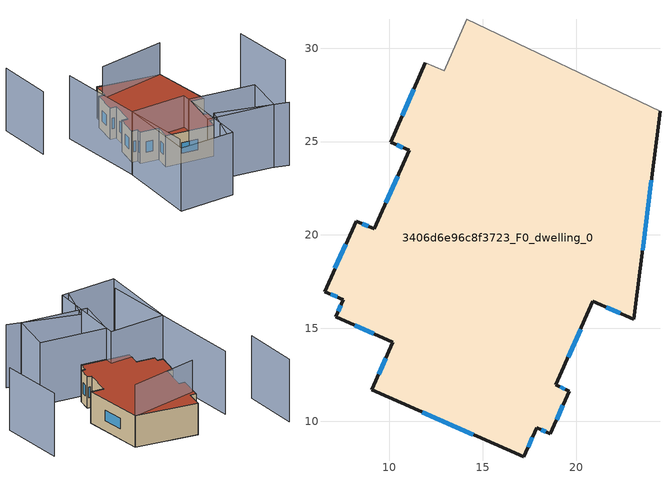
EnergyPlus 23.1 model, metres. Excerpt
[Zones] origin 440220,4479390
3406d6e96c8f3723_F0_dwelling_0
 floor ground (EU_floor_Construction): 18.63,9.33 19.63,11.62 18.92,11.96 20.89,16.43 23.11,15.47 24.5,26.62 14.15,31.56 12.94,28.78 11.92,29.21 10.06,24.97 11.05,24.52 9.19,20.32 8.21,20.74 6.52,16.96 7.52,16.53 7.12,15.61 10.18,14.24 9.04,11.68 17.2,8.1 17.9,9.67 z0
 wall outside (EU_wall_Construction): 24.5,26.62 23.11,15.47 20.89,16.43 18.92,11.96 19.63,11.62 18.63,9.33 17.9,9.67 17.2,8.1 9.04,11.68 10.18,14.24 7.12,15.61 7.52,16.53 6.52,16.96 8.21,20.74 9.19,20.32 11.05,24.52 10.06,24.97 11.92,29.21 z0:6
 wall adiabatic (EU_wall_Construction): 11.92,29.21 12.94,28.78 14.15,31.56 24.5,26.62 z0:6
 window (EU_Window_Construction): 7.19,16.67 6.85,16.81 / 7.08,18.21 7.65,19.48 / 8.53,20.6 8.86,20.46 / 9.81,21.71 10.44,23.13 / 10.72,24.67 10.39,24.83 / 10.68,26.38 11.3,27.81 / 24.04,22.93 23.57,19.17 / 22.37,15.79 21.63,16.11 / 20.24,14.95 19.58,13.44 / 19.16,11.85 19.4,11.73 / 19.3,10.86 18.96,10.09 / 18.39,9.44 18.14,9.56 / 17.66,9.15 17.43,8.62 / 14.49,9.29 11.75,10.5 / 9.42,12.53 9.81,13.39 / 9.17,14.69 8.13,15.15 / 7.25,15.91 7.39,16.22 z1.99:4.01
 roof outside (EU_roof_Construction): 24.5,26.62 23.11,15.47 20.89,16.43 18.92,11.96 19.63,11.62 18.63,9.33 17.9,9.67 17.2,8.1 9.04,11.68 10.18,14.24 7.12,15.61 7.52,16.53 6.52,16.96 8.21,20.74 9.19,20.32 11.05,24.52 10.06,24.97 11.92,29.21 12.94,28.78 14.15,31.56 z6
shading: 5.84,30.24 1.59,1.84 / 0.72,40.03 -1.28,29.97 / 8.32,-2.59 12.18,3.62 / 12.18,3.62 23.32,-3.31 / 34,6.98 35.74,18.5 / 24.5,26.63 11.83,28.18 / 13.36,11.39 9.3,-3.18 / 9.3,-3.18 -0.63,-0.41 / -0.63,-0.41 3.43,14.16 / 3.43,14.16 13.36,11.39 / 12.97,9.97 24.12,5.05 / 24.12,5.05 21.05,-1.9 / 21.05,-1.9 9.9,3.02 / 9.9,3.02 12.97,9.97 z0:12
[Building]
EU S2 Campaign: North Axis=0; Terrain=City; Solar Distribution=FullExterior
[Site:Location]
Madrid: Latitude=40.5; Longitude=-3.5; Time Zone=1; Elevation=609
[SizingPeriod:WeatherFileDays]
AnnualSizingPeriod: Begin Month=1; Begin Day of Month=1; End Month=12; End Day of Month=31; Day of Week for Start Day=Monday; Use Weather File Daylight Saving Period=No; Use Weather File Rain and Snow Indicators=No
[MATERIAL]
EU_InternalMass_Material: Roughness=MediumRough; Thickness=0.1; Conductivity=1; Density=1800; Specific Heat=900; Thermal Absorptance=0.9; Solar Absorptance=0.7; Visible Absorptance=0.7
[MATERIAL:NOMASS] Roughness=MediumRough; Thermal Absorptance=0.9; Solar Absorptance=0.7; Visible Absorptance=0.7
Name | Thermal Resistance
EU_wall_NoMass | 0.609216
EU_roof_NoMass | 0.513268
EU_floor_NoMass | 0.568163
[WINDOWMATERIAL:SIMPLEGLAZINGSYSTEM]
EU_Window_SimpleGlazing: UFactor=5.50606; Solar Heat Gain Coefficient=0.85; Visible Transmittance=0.85
[CONSTRUCTION]
EU_wall_Construction: EU_wall_NoMass
EU_roof_Construction: EU_roof_NoMass
EU_floor_Construction: EU_floor_NoMass
EU_InternalMass_Construction: EU_InternalMass_Material
EU_Window_Construction: EU_Window_SimpleGlazing
[ZONE]
3406d6e96c8f3723_F0_dwelling_0: Type=1; Multiplier=1; Ceiling Height=autocalculate; Volume=1541.61; Floor Area=autocalculate; Part of Total Floor Area=Yes
[INTERNALMASS]
3406d6e96c8f3723_F0_dwelling_0_EU_InternalMass: Construction=EU_InternalMass_Construction; Zone or ZoneList=3406d6e96c8f3723_F0_dwelling_0; Surface Area=256.935
[OTHEREQUIPMENT]
EU_Step8_InternalGain_3406d6e96c8f3723_F0_dwelling_0_f000: Fuel Type=Electricity; Zone or ZoneList or Space or SpaceList=3406d6e96c8f3723_F0_dwelling_0; Schedule=EU_Step8_GainSchedule_3406d6e96c8f3723_F0_dwelling_0_f000; Design Level Calculation Method=Watts/Area; Power per Zone Floor Area=1; Fraction Latent=0; Fraction Radiant=0; Fraction Lost=0; Carbon Dioxide Generation Rate=0; EndUse Subcategory=EU_Step8_InternalGains
[ZONEVENTILATION:DESIGNFLOWRATE]
EU_ConstantAir_3406d6e96c8f3723_F0_dwelling_0: Zone or ZoneList or Space or SpaceList=3406d6e96c8f3723_F0_dwelling_0; Schedule=EU_AlwaysOn; Design Flow Rate Calculation Method=AirChanges/Hour; Air Changes per Hour=0.752966; Ventilation Type=Natural; Fan Pressure Rise=0; Fan Total Efficiency=1; Constant Term Coefficient=1; Temperature Term Coefficient=0; Velocity Term Coefficient=0; Velocity Squared Term Coefficient=0; Minimum Indoor Temperature=-100; Maximum Indoor Temperature=100; Delta Temperature=-100; Minimum Outdoor Temperature=-100; Maximum Outdoor Temperature=100; Maximum Wind Speed=40
[HVACTEMPLATE:THERMOSTAT]
EU_HeatOnly_3406d6e96c8f3723_F0_dwelling_0: Constant Heating Setpoint=20; Constant Cooling Setpoint=50
[HVACTEMPLATE:ZONE:IDEALLOADSAIRSYSTEM]
3406d6e96c8f3723_F0_dwelling_0: Template Thermostat=EU_HeatOnly_3406d6e96c8f3723_F0_dwelling_0; System Availability Schedule=EU_AlwaysOn; Maximum Heating Supply Air Temperature=50; Minimum Cooling Supply Air Temperature=13; Maximum Heating Supply Air Humidity Ratio=0.0156; Minimum Cooling Supply Air Humidity Ratio=0.0077; Heating Limit=NoLimit; Cooling Limit=NoLimit; Heating Availability Schedule=EU_AlwaysOn; Cooling Availability Schedule=EU_CoolingOff; Dehumidification Control Type=ConstantSensibleHeatRatio; Cooling Sensible Heat Ratio=0.7; Dehumidification Setpoint=60; Humidification Control Type=None; Humidification Setpoint=30; Outdoor Air Method=None; Outdoor Air Flow Rate per Person=0.00944; Outdoor Air Flow Rate per Zone Floor Area=0; Outdoor Air Flow Rate per Zone=0; Demand Controlled Ventilation Type=None; Outdoor Air Economizer Type=NoEconomizer; Heat Recovery Type=None; Sensible Heat Recovery Effectiveness=0.7; Latent Heat Recovery Effectiveness=0.65
[SIZING:ZONE]
3406d6e96c8f3723_F0_dwelling_0: Zone Cooling Design Supply Air Temperature Input Method=SupplyAirTemperature; Zone Cooling Design Supply Air Temperature=13; Zone Heating Design Supply Air Temperature Input Method=SupplyAirTemperature; Zone Heating Design Supply Air Temperature=50; Zone Cooling Design Supply Air Humidity Ratio=0.008; Zone Heating Design Supply Air Humidity Ratio=0.008; Cooling Design Air Flow Method=DesignDay; Cooling Design Air Flow Rate=0; Cooling Minimum Air Flow per Zone Floor Area=0.000762; Cooling Minimum Air Flow=0; Cooling Minimum Air Flow Fraction=0.2; Heating Design Air Flow Method=DesignDay; Heating Design Air Flow Rate=0; Heating Maximum Air Flow per Zone Floor Area=0.002032; Heating Maximum Air Flow=0.141576; Heating Maximum Air Flow Fraction=0.3; Account for Dedicated Outdoor Air System=No; Dedicated Outdoor Air System Control Strategy=NeutralSupplyAir; Dedicated Outdoor Air Low Setpoint Temperature for Design=autosize; Dedicated Outdoor Air High Setpoint Temperature for Design=autosize; Zone Load Sizing Method=Sensible Load Only No Latent Load; Zone Latent Cooling Design Supply Air Humidity Ratio Input Method=HumidityRatioDifference; Zone Cooling Design Supply Air Humidity Ratio Difference=0.005; Zone Latent Heating Design Supply Air Humidity Ratio Input Method=HumidityRatioDifference; Zone Humidification Design Supply Air Humidity Ratio Difference=0.005
[SCHEDULE:CONSTANT]
Name | Hourly Value
EU_AlwaysOn | 1
EU_CoolingOff | 0
[SCHEDULE:FILE]
EU_Step8_GainSchedule_3406d6e96c8f3723_F0_dwelling_0_f000: File=../../schedules/3406d6e96c8f3723/3406d6e96c8f3723_F0_dwelling_0_f000_gain.csv; Column Number=1; Rows to Skip at Top=0; Number of Hours of Data=8760; Column Separator=Comma; Interpolate to Timestep=No; Minutes per Item=60; Adjust Schedule for Daylight Savings=Yes
